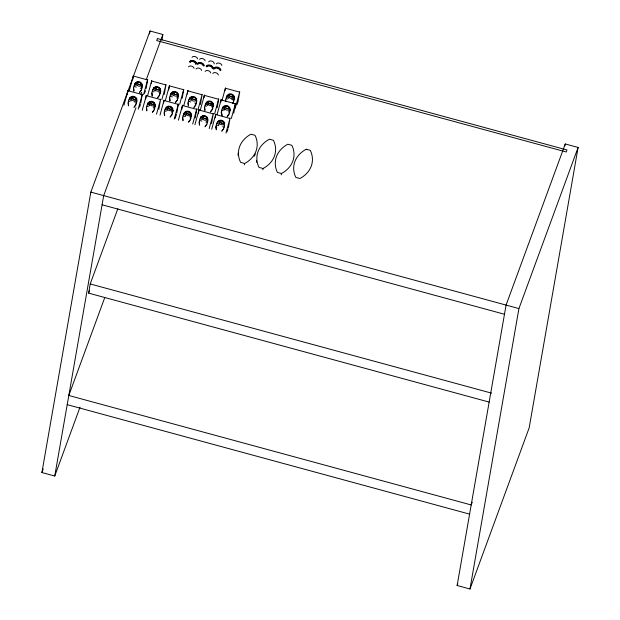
<?xml version="1.0" encoding="UTF-8"?>
<svg xmlns="http://www.w3.org/2000/svg" width="620" height="620" viewBox="0 0 620 620"><rect width="100%" height="100%" fill="white"/><g stroke="black" fill="none" stroke-linecap="round" stroke-linejoin="round"><path stroke-width="0.93" d="M140.763 103.114L142.305 94.201M147.684 79.561L146.142 88.466M169.485 85.498L168.702 89.993M182.203 98.278L183.745 89.365M195.246 117.932L196.788 109.019M225.478 87.908L222.107 100.138M235.453 103.478L233.756 113.227M142.298 94.302L138.19 109.221M196.757 109.066L192.68 124.047M80.011 407.239L54.746 476.036L41.904 472.541L90.846 192.115L150.025 31L162.866 34.495L161.867 40.215M54.746 476.036L103.687 195.61L135.974 107.702M489.134 402.086L88.614 293.121L90.21 283.945L117.823 208.777M127.263 94.829L128.03 90.319L123.923 105.338M132.796 79.298L133.416 75.671L129.301 90.698M149.529 33.86L150.025 31M145.731 98.929L146.351 95.302L142.236 110.321M151.264 83.398L151.73 80.654L147.614 95.674M164.3 94.325L166.005 84.545L161.89 99.557M163.633 102.874L164.099 100.13L159.991 115.15M176.824 112.925L178.366 104.013L174.259 119.032M181.745 109.647L182.52 105.136L178.413 120.164M187.279 94.124L187.907 90.505L183.791 105.516M198.431 113.266L199.051 109.639L194.944 124.659M203.965 97.743L204.429 94.992L200.322 110.019M215.187 117.823L215.799 114.196L211.691 129.216M217.155 107.787L218.705 98.882L214.59 113.894M220.72 102.3L221.185 99.549L217.07 114.576M225.006 90.613L225.316 88.846M238.049 101.541L239.746 91.745L235.135 108.601M244.396 164.85L244.637 163.486L246.621 162.37A37.123 26.614 9.9 0 0 255.866 137.191L254.99 135.292L250.999 134.207L249.015 135.331A37.123 26.614 9.9 0 0 239.769 160.502L240.645 162.401L244.637 163.486M262.81 169.857L263.05 168.5L265.035 167.377A37.123 26.614 9.9 0 0 274.28 142.205L273.404 140.298L269.413 139.213L267.429 140.337A37.123 26.614 9.9 0 0 258.183 165.509L259.059 167.416L263.05 168.5M281.232 174.863L281.464 173.507L283.449 172.383A37.123 26.614 9.9 0 0 292.694 147.211L291.819 145.312L287.827 144.227L285.843 145.351A37.123 26.614 9.9 0 0 276.597 170.523L277.473 172.422L281.464 173.507M457.134 585.505L506.075 305.087L565.254 143.964L578.096 147.459L529.154 427.885L469.975 589L457.134 585.505L457.8 583.699M469.975 589L518.917 308.582L578.096 147.459M564.921 145.878L565.254 143.964M228.338 128.03L230.074 118.079L225.959 133.099M211.567 123.566L213.319 113.522L209.211 128.542M143.569 94.573L147.684 79.554M156.504 114.204L160.619 99.184L158.813 109.407M165.369 100.51L169.477 85.483M179.637 104.385L183.737 89.373M198.059 109.399L202.167 94.372L200.392 104.517M231.338 118.459L235.453 103.432M140.926 94.232L141.639 92.295M146.243 79.755L162.866 34.495M139.516 107.105L140.469 104.501M144.569 93.333L145.53 90.722M88.614 293.121L89.606 290.408M104.71 297.716L68.805 395.475L471.192 504.951L472.192 502.231M41.904 472.541L43.237 468.921M174.941 118.66L176.537 114.312M226.959 131.858L227.92 129.247M236.956 104.656L237.91 102.044M134.447 85.126C136.028 80.003 143.251 81.98 142.026 87.188M129.069 99.766C130.642 94.651 137.873 96.627 136.648 101.835M141.251 90.07L139.554 92.295M135.865 104.718L134.176 106.942M152.76 90.102C154.341 84.987 161.564 86.963 160.34 92.171M147.382 104.749C148.963 99.634 156.186 101.602 154.961 106.811M159.565 95.054L157.875 97.278M154.186 109.701L152.311 112.422M170.516 94.938C172.089 89.815 179.32 91.791 178.095 96.999M165.129 109.577C166.315 105.454 172.655 105.485 172.685 110.19M177.312 99.882L175.623 102.106M171.934 114.529L170.244 116.754M188.937 99.944C190.511 94.829 197.733 96.798 196.517 102.006M183.551 114.592C185.132 109.469 192.355 111.445 191.138 116.653M195.734 104.896L194.044 107.113M190.356 119.536L188.666 121.76M205.468 104.447C206.654 100.316 212.986 100.347 213.017 105.051M200.082 119.087C201.267 114.964 207.607 114.995 207.638 119.699M212.265 109.391L210.575 111.616M206.886 124.039L205.011 126.767M226.509 97.317C228.083 92.194 235.313 94.17 234.089 99.378M222.216 109.004C223.797 103.881 231.02 105.857 229.795 111.065M216.837 123.644C218.023 119.52 224.355 119.551 224.386 124.256M232.554 103.501L233.306 102.261M229.02 113.948L227.323 116.173M223.634 128.596L221.945 130.82M139.376 92.799L141.066 90.574A13.748 13.687 -86.2 0 0 142.119 86.676C143.336 81.468 136.113 79.492 134.54 84.615A13.748 13.687 -86.2 0 0 133.486 88.513L133.827 91.287M133.99 107.438L135.687 105.222A13.748 13.687 -86.2 0 0 136.741 101.324C137.958 96.115 130.735 94.139 129.154 99.262A13.748 13.687 -86.2 0 0 128.1 103.16L128.441 105.935M157.689 97.782L159.379 95.558A13.748 13.687 -86.2 0 0 160.433 91.659C161.657 86.451 154.427 84.475 152.853 89.598A13.748 13.687 -86.2 0 0 151.799 93.496L152.14 96.27M152.489 111.918L153.427 110.933M175.437 102.61L177.126 100.386A13.748 13.687 -86.2 0 0 178.18 96.487C179.405 91.279 172.182 89.303 170.601 94.426A13.748 13.687 -86.2 0 0 169.547 98.324L169.888 101.099M170.058 117.258L171.748 115.033A13.748 13.687 -86.2 0 0 172.802 111.135M193.858 107.617L195.548 105.4A13.748 13.687 -86.2 0 0 196.602 101.502C197.827 96.294 190.603 94.318 189.023 99.433A13.748 13.687 -86.2 0 0 187.969 103.331L188.309 106.113M188.48 122.264L190.169 120.04A13.748 13.687 -86.2 0 0 191.224 116.142C192.448 110.941 185.217 108.965 183.644 114.08A13.748 13.687 -86.2 0 0 182.59 117.978L182.931 120.753M210.389 112.119L212.079 109.895A13.748 13.687 -86.2 0 0 213.133 105.997M205.197 126.263L206.127 125.271M227.145 116.676L228.834 114.452A13.748 13.687 -86.2 0 0 229.888 110.554C231.105 105.346 223.882 103.37 222.309 108.492A13.748 13.687 -86.2 0 0 221.255 112.391L221.596 115.165M221.758 131.324L223.456 129.1A13.748 13.687 -86.2 0 0 224.51 125.201M226.254 98.766L227.509 99.06M134.191 86.575L136.346 87.094M152.512 91.559L153.76 91.845M170.26 96.387L172.407 96.906M188.681 101.401L190.828 101.913M205.212 105.896L206.46 106.191M221.96 110.453L223.215 110.748M128.813 101.223L130.068 101.509M147.126 106.206L148.382 106.493M164.881 111.034L166.129 111.321M183.303 116.041L185.45 116.56M199.834 120.543L201.981 121.063M216.581 125.1L218.736 125.62M225.331 88.218L239.599 92.101M133.269 76.028L147.537 79.91M151.582 81.011L165.85 84.894M169.33 85.839L183.605 89.722M187.751 90.846L202.027 94.728M204.282 95.348L218.558 99.231M221.038 99.905L235.306 103.788M127.891 90.675L142.158 94.55M146.204 95.651L160.472 99.533M163.951 100.487L178.219 104.369M182.373 105.493L196.641 109.376M198.904 109.996L213.172 113.871M215.659 114.553L229.927 118.436M90.846 192.115L518.917 308.582M102.083 204.786L504.471 314.262M90.21 283.945L491.668 393.165M67.2 404.651L469.588 514.127M194.75 102.982L196.261 103.463M140.267 88.164L141.779 88.637M222.658 126.682L224.161 127.162M205.902 122.125L207.413 122.605M153.202 107.787L154.713 108.267M233.058 100.572L233.833 100.828M228.764 112.251L229.547 112.515M212.017 107.694L212.792 107.958M177.064 98.185L177.839 98.448M159.309 93.356L160.092 93.62M190.1 117.847L190.883 118.11M171.678 112.832L172.461 113.096M135.617 103.021L136.392 103.284M222.347 115.769L221.441 111.887M216.396 129.309L216.054 126.534M216.21 129.812L215.869 127.038A13.748 13.687 -86.2 0 1 216.922 123.14C218.651 117.692 226.176 120.381 224.417 125.713M205.026 110.104L204.685 107.33M204.84 110.608L204.499 107.833A13.748 13.687 -86.2 0 1 205.553 103.935C207.281 98.487 214.799 101.176 213.047 106.508M199.648 124.752L199.307 121.977M199.462 125.256L199.121 122.481A13.748 13.687 -86.2 0 1 200.175 118.583C201.895 113.134 209.421 115.824 207.669 121.156M188.495 105.609L188.155 102.835M183.117 120.249L182.776 117.475M170.074 100.595L169.733 97.82M164.695 115.242L164.354 112.468M164.509 115.746L164.168 112.972A13.748 13.687 -86.2 0 1 165.222 109.074C166.951 103.625 174.468 106.315 172.717 111.647M152.326 95.767L151.985 92.992M146.94 110.414L146.599 107.64M146.754 110.918L146.421 108.144A13.748 13.687 -86.2 0 1 147.475 104.245C149.048 99.123 156.271 101.099 155.054 106.307A13.748 13.687 -86.2 0 1 154 110.205M134.005 90.784L133.664 88.009M128.627 105.431L128.286 102.657M225.726 100.2L225.758 101.649M196.687 101.471A4.084 2.821 20.2 0 1 195.967 101.882M190.417 100.378A4.084 2.821 20.2 0 1 189.612 98.076M195.982 99.409A3.022 2.093 20.2 0 1 191.286 97.162M196.137 99.146A2.651 1.829 20.2 0 1 193.122 99.216A2.651 1.829 20.2 0 1 191.549 96.945M173.399 110.538A4.084 2.821 20.2 0 1 171.275 111.747M167.353 110.678A4.084 2.821 20.2 0 1 165.819 108.477M172.717 108.74A3.022 2.093 20.2 0 1 167.687 107.376M172.67 108.415A2.651 1.829 20.2 0 1 169.973 109.089A2.651 1.829 20.2 0 1 167.749 107.074M216.326 63.938A2.968 2.054 20.2 0 1 219.348 63.17A2.968 2.054 20.2 0 1 221.844 65.433M214.001 68.146A3.712 2.565 20.2 0 1 217.775 67.193A3.712 2.565 20.2 0 1 220.891 70.021M217.682 67.704A2.968 2.054 20.2 0 1 218.411 67.975M213.575 69.277A3.712 2.565 20.2 0 1 217.116 67.596A3.712 2.565 20.2 0 1 220.704 70.525M214.481 68.967A2.968 2.054 20.2 0 1 217.496 68.208A2.968 2.054 20.2 0 1 219.992 70.471M212.815 73.501A2.968 2.054 20.2 0 1 215.838 72.742A2.968 2.054 20.2 0 1 218.325 75.005M142.205 86.653A4.084 2.821 20.2 0 1 141.476 87.064M135.927 85.552A4.084 2.821 20.2 0 1 135.129 83.258M140.833 84.754A3.022 2.093 20.2 0 1 136.795 82.336M141.655 84.32A2.651 1.829 20.2 0 1 138.64 84.39A2.651 1.829 20.2 0 1 137.059 82.119M178.266 96.464A4.084 2.821 20.2 0 1 176.654 97.1M171.996 95.364A4.084 2.821 20.2 0 1 171.19 93.07M177.56 94.403A3.022 2.093 20.2 0 1 172.864 92.148M178.049 93.767A2.651 1.829 20.2 0 1 175.026 94.341A2.651 1.829 20.2 0 1 173.127 91.931M155.139 106.276A4.084 2.821 20.2 0 1 153.52 106.911M149.598 105.85A4.084 2.821 20.2 0 1 148.064 102.881M154.434 104.214A3.022 2.093 20.2 0 1 149.73 101.967M154.589 103.951A2.651 1.829 20.2 0 1 151.575 104.02A2.651 1.829 20.2 0 1 149.994 101.75M208.684 61.86A2.968 2.054 20.2 0 1 212.079 61.217A2.968 2.054 20.2 0 1 214.202 63.914M206.359 66.069A3.712 2.565 20.2 0 1 210.591 65.263A3.712 2.565 20.2 0 1 213.257 68.634M207.026 66.386A2.968 2.054 20.2 0 1 207.39 65.976M208.568 65.511A2.968 2.054 20.2 0 1 209.289 65.495M206.173 66.573A3.712 2.565 20.2 0 1 209.947 65.619A3.712 2.565 20.2 0 1 213.063 68.448M206.84 66.89A2.968 2.054 20.2 0 1 209.854 66.131A2.968 2.054 20.2 0 1 212.35 68.394M205.174 71.424A2.968 2.054 20.2 0 1 208.196 70.665A2.968 2.054 20.2 0 1 210.684 72.92M192.053 57.327A2.968 2.054 20.2 0 1 195.067 56.567A2.968 2.054 20.2 0 1 197.563 58.83M189.72 61.543A3.712 2.565 20.2 0 1 193.494 60.59A3.712 2.565 20.2 0 1 196.61 63.418M190.387 61.86A2.968 2.054 20.2 0 1 190.758 61.45M191.286 61.148A2.968 2.054 20.2 0 1 191.929 60.985M192.657 60.969A2.968 2.054 20.2 0 1 193.409 61.101M194.13 61.372A2.968 2.054 20.2 0 1 195.316 62.248M195.695 62.791A2.968 2.054 20.2 0 1 195.897 63.364M189.534 62.047A3.712 2.565 20.2 0 1 193.308 61.093A3.712 2.565 20.2 0 1 196.424 63.922M190.201 62.364A2.968 2.054 20.2 0 1 193.587 61.721A2.968 2.054 20.2 0 1 195.719 64.418M188.534 66.898A2.968 2.054 20.2 0 1 191.557 66.139A2.968 2.054 20.2 0 1 194.052 68.394M234.779 98.27A4.084 2.821 20.2 0 1 231.655 99.502M228.726 98.41A4.084 2.821 20.2 0 1 227.191 95.449M233.128 102.765A13.748 13.687 -86.2 0 0 234.182 98.867C235.399 93.659 228.176 91.683 226.595 96.805A13.748 13.687 -86.2 0 0 225.54 100.704M234.097 96.48A3.022 2.093 20.2 0 1 229.059 95.108M234.042 96.147A2.651 1.829 20.2 0 1 231.02 96.72A2.651 1.829 20.2 0 1 229.121 94.31M238.08 155.504A37.123 26.614 9.9 0 1 238.227 152.884M255.347 153.938A37.123 26.614 9.9 0 1 254.154 156.325M206.228 121.257A4.084 2.821 20.2 0 0 207.84 120.621A13.748 13.687 -86.2 0 1 206.7 124.542M201.57 119.52A4.084 2.821 20.2 0 1 201.027 116.537M207.134 118.559A3.022 2.093 20.2 0 1 202.438 116.304M207.289 118.288A2.651 1.829 20.2 0 1 204.274 118.358A2.651 1.829 20.2 0 1 202.694 116.087M256.595 162.269A37.123 26.614 9.9 0 1 256.494 160.51M216.132 127.689A4.084 2.929 9.9 0 1 216.767 127.123M224.595 125.178A4.084 2.821 20.2 0 1 223.867 125.589M219.054 124.744A4.084 2.821 20.2 0 1 217.519 121.783M223.882 123.117A3.022 2.093 20.2 0 1 219.185 120.861M224.037 122.845A2.651 1.829 20.2 0 1 221.03 122.915A2.651 1.829 20.2 0 1 219.449 120.644M161.03 91.062A4.084 2.821 20.2 0 1 158.906 92.272M154.977 91.202A4.084 2.821 20.2 0 1 153.45 89.001M153.442 88.242A4.084 2.821 20.2 0 1 153.698 87.552M160.347 89.265A3.022 2.093 20.2 0 1 155.318 87.901M160.293 88.939A2.651 1.829 20.2 0 1 157.271 89.513A2.651 1.829 20.2 0 1 155.372 87.102M213.729 105.4A4.084 2.821 20.2 0 1 211.606 106.609M207.685 105.54A4.084 2.821 20.2 0 1 206.15 103.339M213.047 103.602A3.022 2.093 20.2 0 1 208.018 102.238M213.001 103.276A2.651 1.829 20.2 0 1 209.978 103.85A2.651 1.829 20.2 0 1 208.08 101.44M199.601 59.388A2.968 2.054 20.2 0 1 202.624 58.621A2.968 2.054 20.2 0 1 205.119 60.884M197.276 63.597A3.712 2.565 20.2 0 1 201.051 62.643A3.712 2.565 20.2 0 1 204.166 65.472M199.485 63.039A2.968 2.054 20.2 0 1 200.213 63.023M202.337 63.814A2.968 2.054 20.2 0 1 203.453 65.418M197.09 64.1A3.712 2.565 20.2 0 1 200.865 63.147A3.712 2.565 20.2 0 1 203.98 65.976M197.757 64.418A2.968 2.054 20.2 0 1 200.779 63.659A2.968 2.054 20.2 0 1 203.267 65.922M196.091 68.952A2.968 2.054 20.2 0 1 199.113 68.192A2.968 2.054 20.2 0 1 201.601 70.455M230.485 109.957A4.084 2.821 20.2 0 1 228.354 111.166M224.432 110.097A4.084 2.821 20.2 0 1 222.898 107.136M229.803 108.159A3.022 2.093 20.2 0 1 224.766 106.795M229.749 107.833A2.651 1.829 20.2 0 1 227.06 108.508A2.651 1.829 20.2 0 1 224.835 106.493M136.826 101.3A4.084 2.821 20.2 0 1 134.215 101.951M131.285 100.866A4.084 2.821 20.2 0 1 129.743 97.906M136.656 98.929A3.022 2.093 20.2 0 1 131.618 97.565M136.772 98.154A2.651 1.829 20.2 0 1 134.245 99.355A2.651 1.829 20.2 0 1 131.68 97.263M191.309 116.118A4.084 2.821 20.2 0 1 189.697 116.754M185.767 115.692A4.084 2.821 20.2 0 1 184.241 113.491M190.603 114.057A3.022 2.093 20.2 0 1 186.496 112.941M190.758 113.793A2.651 1.829 20.2 0 1 188.061 113.995A2.651 1.829 20.2 0 1 186.171 112.088M157.449 38.556L156.713 40.571L566.231 151.985L566.975 149.97L157.449 38.556M306.249 149.234L304.257 150.358A37.123 26.614 9.9 0 0 295.012 175.53L295.887 177.429L299.879 178.514L301.863 177.398A37.123 26.614 9.9 0 0 311.108 152.218L310.233 150.319L306.249 149.234M191.51 99.944A2.651 1.829 20.2 0 0 195.912 100.285A2.651 1.829 20.2 0 0 193.184 97.208A2.651 1.829 20.2 0 0 191.51 99.944M167.71 109.577A2.651 1.829 20.2 0 0 172.112 109.918A2.651 1.829 20.2 0 0 169.384 106.842A2.651 1.829 20.2 0 0 167.71 109.577M137.028 85.118A2.651 1.829 20.2 0 0 141.43 85.467A2.651 1.829 20.2 0 0 138.702 82.39A2.651 1.829 20.2 0 0 137.028 85.118M173.089 94.93A2.651 1.829 20.2 0 0 177.491 95.278A2.651 1.829 20.2 0 0 174.763 92.202A2.651 1.829 20.2 0 0 173.089 94.93M149.963 104.749A2.651 1.829 20.2 0 0 154.365 105.09A2.651 1.829 20.2 0 0 151.629 102.013A2.651 1.829 20.2 0 0 149.963 104.749M229.09 97.309A2.651 1.829 20.2 0 0 233.492 97.658A2.651 1.829 20.2 0 0 230.756 94.581A2.651 1.829 20.2 0 0 229.09 97.309M202.662 119.087A2.651 1.829 20.2 0 0 207.065 119.427A2.651 1.829 20.2 0 0 204.337 116.351A2.651 1.829 20.2 0 0 202.662 119.087M219.418 123.644A2.651 1.829 20.2 0 0 223.82 123.984A2.651 1.829 20.2 0 0 221.084 120.908A2.651 1.829 20.2 0 0 219.418 123.644M155.341 90.102A2.651 1.829 20.2 0 0 159.743 90.443A2.651 1.829 20.2 0 0 157.015 87.366A2.651 1.829 20.2 0 0 155.341 90.102M208.041 104.439A2.651 1.829 20.2 0 0 212.443 104.788A2.651 1.829 20.2 0 0 209.715 101.711A2.651 1.829 20.2 0 0 208.041 104.439M224.797 108.996A2.651 1.829 20.2 0 0 229.199 109.345A2.651 1.829 20.2 0 0 226.471 106.268A2.651 1.829 20.2 0 0 224.797 108.996M131.649 99.766A2.651 1.829 20.2 0 0 136.051 100.107A2.651 1.829 20.2 0 0 133.316 97.03A2.651 1.829 20.2 0 0 131.649 99.766M186.132 114.592A2.651 1.829 20.2 0 0 190.534 114.933A2.651 1.829 20.2 0 0 187.806 111.856A2.651 1.829 20.2 0 0 186.132 114.592"/></g></svg>
